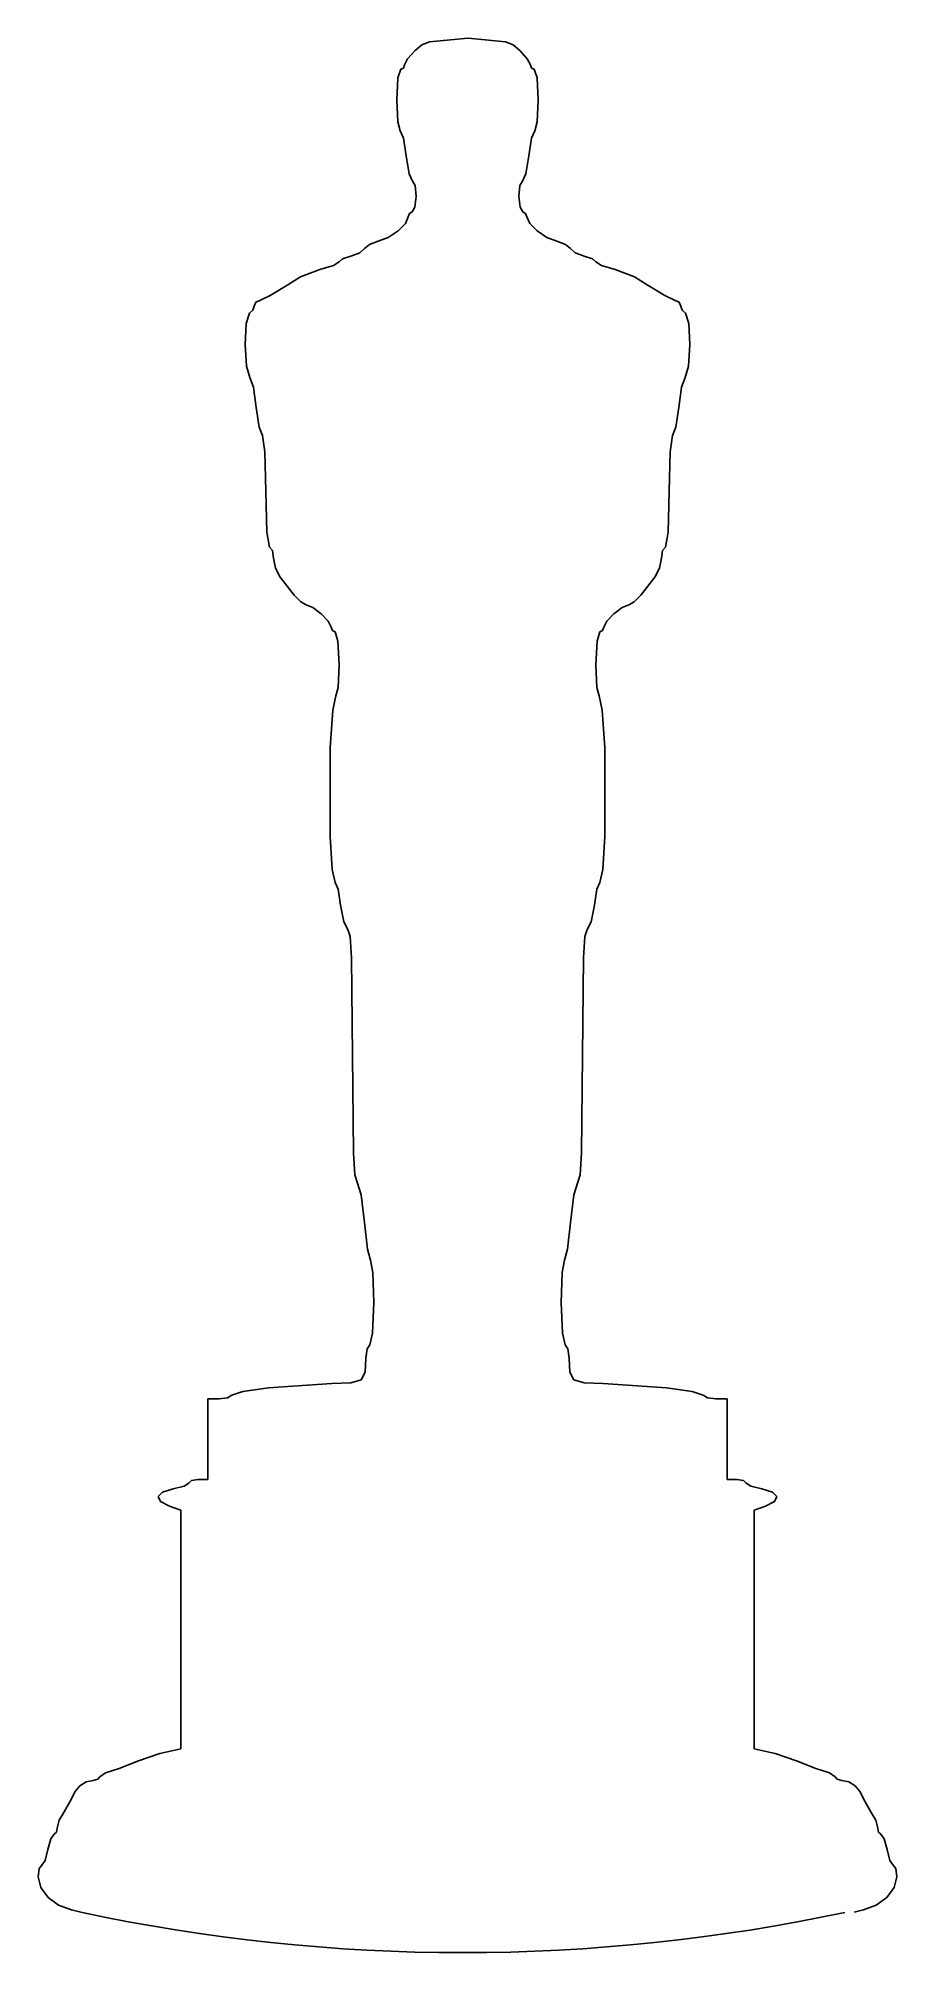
# Model space of a CAD drawing. Extents: x 0 to 6.1, y 0 to 13.6.
import ezdxf

# ---------------------------------------------------------------- set-up
doc = ezdxf.new("R2010")
doc.units = 0
doc.layers.get('0').update_dxf_attribs({"linetype": 'CONTINUOUS'})
doc.layers.add('LAYER_1', color=7, linetype='CONTINUOUS')

msp = doc.modelspace()

# ---------------------------------------------------------------- linework, layer by layer
at = {"color": 2, "linetype": 'BYBLOCK'}
msp.add_arc((3.013, 13.003), 12.962, 257.9387, 282.0416, dxfattribs=at)
at = {"layer": 'LAYER_1', "color": 2}
for p, q in [((2.721, 13.565), (2.776, 13.586)), ((2.776, 13.586), (3.05, 13.612)), ((3.313, 13.586), (3.05, 13.612)), ((3.368, 13.565), (3.313, 13.586)), ((2.598, 13.423), (2.62, 13.466)), ((2.62, 13.466), (2.674, 13.526)), ((2.674, 13.526), (2.721, 13.565)), ((3.415, 13.526), (3.368, 13.565)), ((3.468, 13.466), (3.415, 13.526)), ((3.491, 13.423), (3.468, 13.466)), ((2.544, 13.174), (2.551, 13.331)), ((2.551, 13.331), (2.571, 13.392)), ((2.571, 13.392), (2.59, 13.401)), ((2.59, 13.401), (2.598, 13.423)), ((3.499, 13.401), (3.491, 13.423)), ((3.518, 13.392), (3.499, 13.401)), ((3.538, 13.331), (3.518, 13.392)), ((3.545, 13.174), (3.538, 13.331)), ((2.551, 13.019), (2.544, 13.174)), ((3.538, 13.019), (3.545, 13.174)), ((2.568, 12.955), (2.551, 13.019)), ((2.591, 12.903), (2.568, 12.955)), ((2.611, 12.778), (2.591, 12.903)), ((3.478, 12.778), (3.498, 12.903)), ((3.498, 12.903), (3.521, 12.955)), ((3.521, 12.955), (3.538, 13.019)), ((2.632, 12.652), (2.611, 12.778)), ((3.457, 12.652), (3.478, 12.778)), ((2.655, 12.6), (2.632, 12.652)), ((3.434, 12.6), (3.457, 12.652)), ((2.673, 12.568), (2.655, 12.6)), ((2.672, 12.414), (2.68, 12.491)), ((2.68, 12.491), (2.673, 12.568)), ((3.409, 12.491), (3.416, 12.568)), ((3.417, 12.414), (3.409, 12.491)), ((3.416, 12.568), (3.434, 12.6)), ((2.625, 12.347), (2.634, 12.371)), ((2.634, 12.371), (2.653, 12.381)), ((2.653, 12.381), (2.672, 12.414)), ((3.436, 12.381), (3.417, 12.414)), ((3.455, 12.371), (3.436, 12.381)), ((3.464, 12.347), (3.455, 12.371)), ((2.483, 12.2), (2.552, 12.246)), ((2.552, 12.246), (2.604, 12.299)), ((2.604, 12.299), (2.625, 12.347)), ((3.485, 12.299), (3.464, 12.347)), ((3.537, 12.246), (3.485, 12.299)), ((3.606, 12.2), (3.537, 12.246)), ((2.218, 12.068), (2.281, 12.091)), ((2.281, 12.091), (2.315, 12.121)), ((2.315, 12.121), (2.349, 12.151)), ((2.349, 12.151), (2.412, 12.173)), ((2.412, 12.173), (2.483, 12.2)), ((3.677, 12.173), (3.606, 12.2)), ((3.74, 12.151), (3.677, 12.173)), ((3.774, 12.121), (3.74, 12.151)), ((3.808, 12.091), (3.774, 12.121)), ((3.871, 12.068), (3.808, 12.091)), ((1.861, 11.921), (1.997, 11.972)), ((1.997, 11.972), (2.094, 12.001)), ((2.094, 12.001), (2.134, 12.027)), ((2.134, 12.027), (2.159, 12.048)), ((2.159, 12.048), (2.218, 12.068)), ((3.93, 12.048), (3.871, 12.068)), ((3.955, 12.027), (3.93, 12.048)), ((3.995, 12.001), (3.955, 12.027)), ((4.092, 11.972), (3.995, 12.001)), ((4.228, 11.921), (4.092, 11.972)), ((1.647, 11.789), (1.772, 11.864)), ((1.772, 11.864), (1.861, 11.921)), ((4.317, 11.864), (4.228, 11.921)), ((4.442, 11.789), (4.317, 11.864)), ((1.499, 11.664), (1.523, 11.684)), ((1.523, 11.684), (1.533, 11.714)), ((1.533, 11.714), (1.544, 11.742)), ((1.544, 11.742), (1.572, 11.753)), ((1.572, 11.753), (1.647, 11.789)), ((4.517, 11.753), (4.442, 11.789)), ((4.545, 11.742), (4.517, 11.753)), ((4.556, 11.714), (4.545, 11.742)), ((4.566, 11.684), (4.556, 11.714)), ((4.59, 11.664), (4.566, 11.684)), ((1.47, 11.441), (1.477, 11.591)), ((1.477, 11.591), (1.499, 11.664)), ((4.612, 11.591), (4.59, 11.664)), ((4.619, 11.441), (4.612, 11.591)), ((1.479, 11.288), (1.47, 11.441)), ((4.61, 11.288), (4.619, 11.441)), ((1.503, 11.208), (1.479, 11.288)), ((4.586, 11.208), (4.61, 11.288)), ((1.527, 11.139), (1.503, 11.208)), ((1.548, 10.995), (1.527, 11.139)), ((4.541, 10.995), (4.562, 11.139)), ((4.562, 11.139), (4.586, 11.208)), ((1.569, 10.855), (1.548, 10.995)), ((4.52, 10.855), (4.541, 10.995)), ((1.591, 10.797), (1.569, 10.855)), ((1.608, 10.681), (1.591, 10.797)), ((4.481, 10.681), (4.498, 10.797)), ((4.498, 10.797), (4.52, 10.855)), ((1.615, 10.401), (1.608, 10.681)), ((4.474, 10.401), (4.481, 10.681)), ((1.622, 10.111), (1.615, 10.401)), ((4.467, 10.111), (4.474, 10.401)), ((1.642, 10.005), (1.622, 10.111)), ((4.447, 10.005), (4.467, 10.111)), ((1.662, 9.982), (1.642, 10.005)), ((1.67, 9.927), (1.662, 9.982)), ((1.684, 9.855), (1.67, 9.927)), ((4.405, 9.855), (4.419, 9.927)), ((4.419, 9.927), (4.427, 9.982)), ((4.427, 9.982), (4.447, 10.005)), ((1.717, 9.793), (1.684, 9.855)), ((1.817, 9.665), (1.717, 9.793)), ((4.272, 9.665), (4.372, 9.793)), ((4.372, 9.793), (4.405, 9.855)), ((1.863, 9.616), (1.817, 9.665)), ((4.226, 9.616), (4.272, 9.665)), ((1.901, 9.595), (1.863, 9.616)), ((1.948, 9.576), (1.901, 9.595)), ((2.007, 9.531), (1.948, 9.576)), ((2.058, 9.479), (2.007, 9.531)), ((4.031, 9.479), (4.081, 9.531)), ((4.081, 9.531), (4.141, 9.576)), ((4.141, 9.576), (4.188, 9.595)), ((4.188, 9.595), (4.226, 9.616)), ((2.079, 9.437), (2.058, 9.479)), ((2.087, 9.413), (2.079, 9.437)), ((2.107, 9.404), (2.087, 9.413)), ((2.126, 9.338), (2.107, 9.404)), ((3.963, 9.338), (3.982, 9.404)), ((3.982, 9.404), (4.002, 9.413)), ((4.002, 9.413), (4.01, 9.437)), ((4.01, 9.437), (4.031, 9.479)), ((2.134, 9.17), (2.126, 9.338)), ((3.955, 9.17), (3.963, 9.338)), ((2.127, 9.009), (2.134, 9.17)), ((3.962, 9.009), (3.955, 9.17)), ((2.111, 8.95), (2.127, 9.009)), ((3.978, 8.95), (3.962, 9.009)), ((2.071, 8.583), (2.09, 8.849)), ((2.09, 8.849), (2.111, 8.95)), ((3.999, 8.849), (3.978, 8.95)), ((4.018, 8.583), (3.999, 8.849)), ((2.071, 7.953), (2.071, 8.583)), ((4.018, 7.953), (4.018, 8.583)), ((2.085, 7.72), (2.071, 7.953)), ((4.004, 7.72), (4.018, 7.953)), ((2.107, 7.628), (2.085, 7.72)), ((2.127, 7.58), (2.107, 7.628)), ((3.962, 7.58), (3.982, 7.628)), ((3.982, 7.628), (4.004, 7.72)), ((2.145, 7.466), (2.127, 7.58)), ((2.168, 7.348), (2.145, 7.466)), ((3.921, 7.348), (3.944, 7.466)), ((3.944, 7.466), (3.962, 7.58)), ((2.197, 7.293), (2.168, 7.348)), ((3.892, 7.293), (3.921, 7.348)), ((2.212, 7.244), (2.197, 7.293)), ((2.222, 7.093), (2.212, 7.244)), ((3.867, 7.093), (3.877, 7.244)), ((3.877, 7.244), (3.892, 7.293)), ((2.23, 6.402), (2.222, 7.093)), ((3.859, 6.402), (3.867, 7.093)), ((2.237, 5.71), (2.23, 6.402)), ((3.852, 5.71), (3.859, 6.402)), ((2.247, 5.556), (2.237, 5.71)), ((3.842, 5.556), (3.852, 5.71)), ((2.263, 5.502), (2.247, 5.556)), ((2.292, 5.414), (2.263, 5.502)), ((3.797, 5.414), (3.826, 5.502)), ((3.826, 5.502), (3.842, 5.556)), ((2.315, 5.216), (2.292, 5.414)), ((3.774, 5.216), (3.797, 5.414)), ((2.335, 5.029), (2.315, 5.216)), ((3.754, 5.029), (3.774, 5.216)), ((2.357, 4.951), (2.335, 5.029)), ((3.732, 4.951), (3.754, 5.029)), ((2.373, 4.862), (2.357, 4.951)), ((3.716, 4.862), (3.732, 4.951)), ((2.38, 4.65), (2.373, 4.862)), ((3.709, 4.65), (3.716, 4.862)), ((2.372, 4.432), (2.38, 4.65)), ((3.717, 4.432), (3.709, 4.65)), ((2.333, 4.322), (2.353, 4.35)), ((2.353, 4.35), (2.372, 4.432)), ((3.736, 4.35), (3.717, 4.432)), ((3.756, 4.322), (3.736, 4.35)), ((2.32, 4.156), (2.325, 4.256)), ((2.325, 4.256), (2.333, 4.322)), ((3.764, 4.256), (3.756, 4.322)), ((3.769, 4.156), (3.764, 4.256)), ((1.634, 4.046), (2.083, 4.076)), ((2.083, 4.076), (2.218, 4.081)), ((2.218, 4.081), (2.29, 4.102)), ((2.29, 4.102), (2.32, 4.156)), ((3.799, 4.102), (3.769, 4.156)), ((3.871, 4.081), (3.799, 4.102)), ((4.006, 4.076), (3.871, 4.081)), ((4.455, 4.046), (4.006, 4.076)), ((1.205, 3.68), (1.205, 3.967)), ((1.205, 3.967), (1.285, 3.967)), ((1.285, 3.967), (1.344, 3.975)), ((1.344, 3.975), (1.374, 3.992)), ((1.374, 3.992), (1.453, 4.019)), ((1.453, 4.019), (1.634, 4.046)), ((4.636, 4.019), (4.455, 4.046)), ((4.715, 3.992), (4.636, 4.019)), ((4.745, 3.975), (4.715, 3.992)), ((4.804, 3.967), (4.745, 3.975)), ((4.884, 3.967), (4.804, 3.967)), ((4.884, 3.68), (4.884, 3.967)), ((1.205, 3.394), (1.205, 3.68)), ((4.884, 3.394), (4.884, 3.68)), ((1.089, 3.387), (1.137, 3.394)), ((1.137, 3.394), (1.205, 3.394)), ((4.952, 3.394), (4.884, 3.394)), ((5, 3.387), (4.952, 3.394)), ((0.852, 3.275), (0.883, 3.306)), ((0.868, 3.24), (0.852, 3.275)), ((0.883, 3.306), (0.959, 3.328)), ((0.959, 3.328), (1.036, 3.348)), ((1.036, 3.348), (1.069, 3.37)), ((1.069, 3.37), (1.089, 3.387)), ((5.02, 3.37), (5, 3.387)), ((5.053, 3.348), (5.02, 3.37)), ((5.13, 3.328), (5.053, 3.348)), ((5.206, 3.306), (5.13, 3.328)), ((5.237, 3.275), (5.206, 3.306)), ((5.221, 3.24), (5.237, 3.275)), ((0.932, 3.206), (0.868, 3.24)), ((1.014, 3.178), (0.932, 3.206)), ((1.014, 2.332), (1.014, 3.178)), ((5.075, 3.178), (5.157, 3.206)), ((5.075, 2.332), (5.075, 3.178)), ((5.157, 3.206), (5.221, 3.24)), ((1.014, 1.485), (1.014, 2.332)), ((5.075, 1.485), (5.075, 2.332)), ((0.577, 1.347), (0.713, 1.4)), ((0.713, 1.4), (0.864, 1.452)), ((0.864, 1.452), (1.014, 1.485)), ((5.225, 1.452), (5.075, 1.485)), ((5.376, 1.4), (5.225, 1.452)), ((5.512, 1.347), (5.376, 1.4)), ((0.261, 1.181), (0.298, 1.223)), ((0.298, 1.223), (0.343, 1.251)), ((0.343, 1.251), (0.392, 1.262)), ((0.392, 1.262), (0.426, 1.27)), ((0.426, 1.27), (0.44, 1.288)), ((0.44, 1.288), (0.48, 1.315)), ((0.48, 1.315), (0.577, 1.347)), ((5.609, 1.315), (5.512, 1.347)), ((5.649, 1.288), (5.609, 1.315)), ((5.663, 1.27), (5.649, 1.288)), ((5.697, 1.262), (5.663, 1.27)), ((5.746, 1.251), (5.697, 1.262)), ((5.791, 1.223), (5.746, 1.251)), ((5.828, 1.181), (5.791, 1.223)), ((0.177, 1.023), (0.236, 1.127)), ((0.236, 1.127), (0.261, 1.181)), ((5.853, 1.127), (5.828, 1.181)), ((5.912, 1.023), (5.853, 1.127)), ((0.14, 0.933), (0.151, 0.981)), ((0.151, 0.981), (0.177, 1.023)), ((5.938, 0.981), (5.912, 1.023)), ((5.949, 0.933), (5.938, 0.981)), ((0.071, 0.771), (0.092, 0.848)), ((0.092, 0.848), (0.115, 0.88)), ((0.115, 0.88), (0.132, 0.896)), ((0.132, 0.896), (0.14, 0.933)), ((5.957, 0.896), (5.949, 0.933)), ((5.974, 0.88), (5.957, 0.896)), ((5.997, 0.848), (5.974, 0.88)), ((6.018, 0.771), (5.997, 0.848)), ((0.028, 0.662), (0.051, 0.694)), ((0.051, 0.694), (0.071, 0.771)), ((6.038, 0.694), (6.018, 0.771)), ((6.061, 0.662), (6.038, 0.694)), ((0.003, 0.578), (0.01, 0.637)), ((0.022, 0.502), (0.003, 0.578)), ((0.01, 0.637), (0.028, 0.662)), ((6.079, 0.637), (6.061, 0.662)), ((6.067, 0.502), (6.086, 0.578)), ((6.086, 0.578), (6.079, 0.637)), ((0.073, 0.432), (0.022, 0.502)), ((0.147, 0.377), (0.073, 0.432)), ((5.941, 0.377), (6.016, 0.432)), ((6.016, 0.432), (6.067, 0.502)), ((0.239, 0.345), (0.147, 0.377)), ((0.304, 0.327), (0.239, 0.345)), ((5.784, 0.327), (5.85, 0.345)), ((5.85, 0.345), (5.941, 0.377))]:
    msp.add_line(p, q, dxfattribs=at)

doc.saveas('drawing.dxf')
